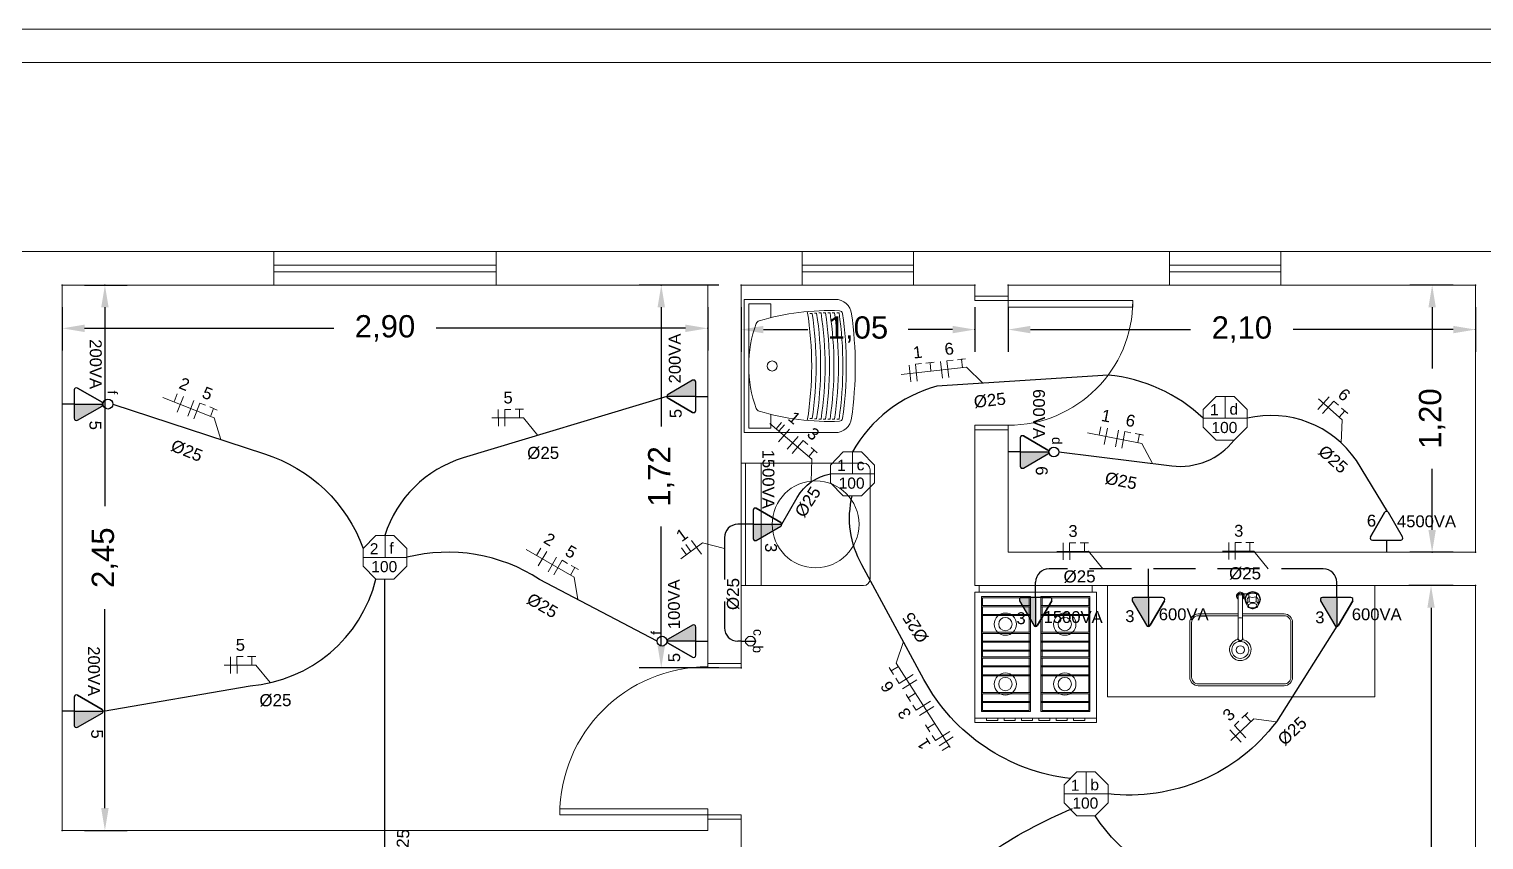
# Model space of a CAD drawing. Header units: millimetres. Extents: x 53 to 176, y -29 to 32.
# Drawn here: x 67.27 to 73.81, y 26.18 to 29.82 of the extents above; entities that cross this region are included whole.
import ezdxf

# ---------------------------------------------------------------- set-up
doc = ezdxf.new("R2010")
doc.units = ezdxf.units.MM
doc.linetypes.add('HIDDEN', pattern=[0.375, 0.25, -0.125])
doc.layers.get('0').update_dxf_attribs({"lineweight": 30})
for name, color, linetype in [('1 - Circuitos', 7, 'Continuous'), ('12 - Divisão dos circuitos', 7, 'Continuous'), ('5 - Identificadores', 7, 'Continuous'), ('7 - Eletroduto', 6, 'Continuous'), ('Pontos de iluminação', 5, 'Continuous'), ('Pontos de Tomadas', 240, 'Continuous')]:
    doc.layers.add(name, color=color, linetype=linetype)
for name, color, linetype, lineweight in [('19 - Diametros', 10, 'Continuous', 18), ('2 - Cotas', 242, 'Continuous', 9), ('3 - Cozinha', 160, 'Continuous', 20), ('4 - Edificação', 8, 'Continuous', 20), ('Portas', 251, 'Continuous', 9)]:
    doc.layers.add(name, color=color, linetype=linetype, lineweight=lineweight)
doc.styles.add('Arial0', font='arial.ttf', dxfattribs={"height": 3.14658})
doc.styles.add('SEACAD_Arial', font='arial.ttf')
doc.styles.get("Standard").update_dxf_attribs({"font": 'arial.ttf'})
doc.dimstyles.new('ISO-25', dxfattribs={"dimtxt": 0.1, "dimasz": 0.1, "dimexe": 0.1, "dimexo": 0.1, "dimgap": 0.1, "dimtad": 0, "dimzin": 1, "dimtxsty": 'Standard', "dimcen": 0.1, "dimadec": 0, "dimazin": 0, "dimtfac": 1, "dimtmove": 0, "dimatfit": 3, "dimfxl": 1, "dimarcsym": 0})
pattern_1 = [(0, (0, 0), (0, 6.985), [5.08, -1.905]), (90, (0, 0), (-6.985, 4e-16), [5.08, -1.905])]

# ---------------------------------------------------------------- blocks, each defined once
blk = doc.blocks.new('*D22')
at = {"layer": '12 - Divisão dos circuitos', "color": 0, "transparency": 16777216}
for p in [(67.4208, 28.6744), (70.3208, 28.6744), (70.3208, 28.48)]:
    blk.add_point(p, dxfattribs=at)
at = {"layer": '2 - Cotas', "color": 0, "lineweight": -2, "transparency": 16777216}
for p, q in [((67.4208, 28.5744), (67.4208, 28.38)), ((70.3208, 28.5744), (70.3208, 28.38)), ((67.5208, 28.48), (68.6403, 28.48)), ((70.2208, 28.48), (69.1014, 28.48))]:
    blk.add_line(p, q, dxfattribs=at)
at = {"layer": '2 - Cotas', "color": 0, "transparency": 16777216}
for points in [[(67.5208, 28.4966), (67.5208, 28.4633), (67.4208, 28.48)], [(70.2208, 28.4966), (70.2208, 28.4633), (70.3208, 28.48)]]:
    blk.add_solid(points, dxfattribs=at)
at = {"layer": '2 - Cotas', "color": 0, "transparency": 16777216, "insert": (68.8708, 28.48), "char_height": 0.1, "attachment_point": 5}
blk.add_mtext('2,90', dxfattribs=at)
blk = doc.blocks.new('*D6')
at = {"layer": '12 - Divisão dos circuitos', "color": 0, "transparency": 16777216}
for p in [(67.4208, 28.6744), (67.6123, 28.6744), (67.4208, 26.2244)]:
    blk.add_point(p, dxfattribs=at)
at = {"layer": '2 - Cotas', "color": 0, "lineweight": -2, "transparency": 16777216}
for p, q in [((67.5208, 28.6744), (67.7123, 28.6744)), ((67.6123, 28.5744), (67.6123, 27.6805)), ((67.6123, 26.3244), (67.6123, 27.2183)), ((67.5208, 26.2244), (67.7123, 26.2244))]:
    blk.add_line(p, q, dxfattribs=at)
at = {"layer": '2 - Cotas', "color": 0, "transparency": 16777216}
for points in [[(67.5956, 28.5744), (67.629, 28.5744), (67.6123, 28.6744)], [(67.5956, 26.3244), (67.629, 26.3244), (67.6123, 26.2244)]]:
    blk.add_solid(points, dxfattribs=at)
at = {"layer": '2 - Cotas', "color": 0, "transparency": 16777216, "insert": (67.6123, 27.4494), "char_height": 0.1, "attachment_point": 5, "rotation": 90}
blk.add_mtext('2,45', dxfattribs=at)
blk = doc.blocks.new('*D8')
at = {"layer": '12 - Divisão dos circuitos', "color": 0, "transparency": 16777216}
for p in [(73.7708, 28.6744), (73.5758, 27.4744), (73.7708, 27.4744)]:
    blk.add_point(p, dxfattribs=at)
at = {"layer": '2 - Cotas', "color": 0, "lineweight": -2, "transparency": 16777216}
for p, q in [((73.6708, 28.6744), (73.4758, 28.6744)), ((73.5758, 28.5744), (73.5758, 28.2994)), ((73.5758, 27.5744), (73.5758, 27.8494)), ((73.6708, 27.4744), (73.4758, 27.4744))]:
    blk.add_line(p, q, dxfattribs=at)
at = {"layer": '2 - Cotas', "color": 0, "transparency": 16777216}
for points in [[(73.5591, 28.5744), (73.5924, 28.5744), (73.5758, 28.6744)], [(73.5591, 27.5744), (73.5924, 27.5744), (73.5758, 27.4744)]]:
    blk.add_solid(points, dxfattribs=at)
at = {"layer": '2 - Cotas', "color": 0, "transparency": 16777216, "insert": (73.5758, 28.0744), "char_height": 0.1, "attachment_point": 5, "rotation": 90}
blk.add_mtext('1,20', dxfattribs=at)
blk = doc.blocks.new('*D9')
at = {"layer": '12 - Divisão dos circuitos', "color": 0, "transparency": 16777216}
for p in [(71.6708, 28.6744), (73.7708, 28.6744), (73.7708, 28.4744)]:
    blk.add_point(p, dxfattribs=at)
at = {"layer": '2 - Cotas', "color": 0, "lineweight": -2, "transparency": 16777216}
for p, q in [((71.6708, 28.5744), (71.6708, 28.3744)), ((73.7708, 28.5744), (73.7708, 28.3744)), ((71.7708, 28.4744), (72.4903, 28.4744)), ((73.6708, 28.4744), (72.9514, 28.4744))]:
    blk.add_line(p, q, dxfattribs=at)
at = {"layer": '2 - Cotas', "color": 0, "transparency": 16777216}
for points in [[(71.7708, 28.491), (71.7708, 28.4577), (71.6708, 28.4744)], [(73.6708, 28.491), (73.6708, 28.4577), (73.7708, 28.4744)]]:
    blk.add_solid(points, dxfattribs=at)
at = {"layer": '2 - Cotas', "color": 0, "transparency": 16777216, "insert": (72.7208, 28.4744), "char_height": 0.1, "attachment_point": 5}
blk.add_mtext('2,10', dxfattribs=at)
blk = doc.blocks.new('*D12')
at = {"layer": '12 - Divisão dos circuitos', "color": 0, "transparency": 16777216}
for p in [(73.7708, 27.3244), (73.5708, 23.5744), (73.7708, 23.5744)]:
    blk.add_point(p, dxfattribs=at)
at = {"layer": '2 - Cotas', "color": 0, "lineweight": -2, "transparency": 16777216}
for p, q in [((73.6708, 27.3244), (73.4708, 27.3244)), ((73.5708, 27.2244), (73.5708, 25.6796)), ((73.5708, 23.6744), (73.5708, 25.2192)), ((73.6708, 23.5744), (73.4708, 23.5744))]:
    blk.add_line(p, q, dxfattribs=at)
at = {"layer": '2 - Cotas', "color": 0, "transparency": 16777216}
for points in [[(73.5542, 27.2244), (73.5875, 27.2244), (73.5708, 27.3244)], [(73.5542, 23.6744), (73.5875, 23.6744), (73.5708, 23.5744)]]:
    blk.add_solid(points, dxfattribs=at)
at = {"layer": '2 - Cotas', "color": 0, "transparency": 16777216, "insert": (73.5708, 25.4494), "char_height": 0.1, "attachment_point": 5, "rotation": 90}
blk.add_mtext('3,75', dxfattribs=at)
blk = doc.blocks.new('*D14')
at = {"layer": '12 - Divisão dos circuitos', "color": 0, "transparency": 16777216}
for p in [(70.4708, 28.6744), (71.5208, 28.6744), (71.5208, 28.4744)]:
    blk.add_point(p, dxfattribs=at)
at = {"layer": '2 - Cotas', "color": 0, "lineweight": -2, "transparency": 16777216}
for p, q in [((70.4708, 28.5744), (70.4708, 28.3744)), ((71.5208, 28.5744), (71.5208, 28.3744)), ((70.5708, 28.4744), (70.7703, 28.4744)), ((71.4208, 28.4744), (71.2214, 28.4744))]:
    blk.add_line(p, q, dxfattribs=at)
at = {"layer": '2 - Cotas', "color": 0, "transparency": 16777216}
for points in [[(70.5708, 28.491), (70.5708, 28.4577), (70.4708, 28.4744)], [(71.4208, 28.491), (71.4208, 28.4577), (71.5208, 28.4744)]]:
    blk.add_solid(points, dxfattribs=at)
at = {"layer": '2 - Cotas', "color": 0, "transparency": 16777216, "insert": (70.9958, 28.4744), "char_height": 0.1, "attachment_point": 5}
blk.add_mtext('1,05', dxfattribs=at)
blk = doc.blocks.new('CO-F4PB')
for p, q in [((0.2535, 0), (-0.2535, 0)), ((0.2535, 0), (-0.2535, 0)), ((-0.2535, 0), (-0.2535, -0.03)), ((0.2535, -0.03), (0.2535, 0)), ((-0.2735, -0.03), (-0.2735, -0.596)), ((0.2735, -0.03), (-0.2735, -0.03)), ((-0.2435, -0.05), (-0.2435, -0.566)), ((-0.0235, -0.05), (-0.2435, -0.05)), ((-0.0285, -0.055), (-0.2385, -0.055)), ((-0.2385, -0.055), (-0.2385, -0.09)), ((-0.0285, -0.055), (-0.0285, -0.09)), ((-0.0235, -0.05), (-0.0235, -0.566)), ((0.0235, -0.05), (0.0235, -0.566)), ((0.2435, -0.05), (0.0235, -0.05)), ((0.2385, -0.055), (0.0285, -0.055)), ((0.0285, -0.055), (0.0285, -0.09)), ((0.2385, -0.055), (0.2385, -0.09)), ((0.2435, -0.05), (0.2435, -0.566)), ((0.2735, -0.596), (0.2735, -0.03)), ((-0.0235, -0.09), (-0.2435, -0.09)), ((-0.0235, -0.095), (-0.2435, -0.095)), ((-0.0235, -0.13), (-0.2435, -0.13)), ((-0.2385, -0.095), (-0.2385, -0.13)), ((-0.0285, -0.095), (-0.0285, -0.13)), ((0.2435, -0.09), (0.0235, -0.09)), ((0.2435, -0.095), (0.0235, -0.095)), ((0.2435, -0.13), (0.0235, -0.13)), ((0.0285, -0.095), (0.0285, -0.13)), ((0.2385, -0.095), (0.2385, -0.13)), ((-0.0235, -0.135), (-0.2435, -0.135)), ((-0.2385, -0.135), (-0.2385, -0.21)), ((-0.0285, -0.135), (-0.0285, -0.21)), ((0.2435, -0.135), (0.0235, -0.135)), ((0.0285, -0.135), (0.0285, -0.21)), ((0.2385, -0.135), (0.2385, -0.21)), ((-0.0235, -0.21), (-0.2435, -0.21)), ((-0.0235, -0.215), (-0.2435, -0.215)), ((-0.0235, -0.25), (-0.2435, -0.25)), ((-0.0235, -0.255), (-0.2435, -0.255)), ((-0.2385, -0.215), (-0.2385, -0.25)), ((-0.2385, -0.255), (-0.2385, -0.29)), ((-0.0285, -0.215), (-0.0285, -0.25)), ((-0.0285, -0.255), (-0.0285, -0.29)), ((0.2435, -0.21), (0.0235, -0.21)), ((0.2435, -0.215), (0.0235, -0.215)), ((0.2435, -0.25), (0.0235, -0.25)), ((0.2435, -0.255), (0.0235, -0.255)), ((0.0285, -0.215), (0.0285, -0.25)), ((0.0285, -0.255), (0.0285, -0.29)), ((0.2385, -0.215), (0.2385, -0.25)), ((0.2385, -0.255), (0.2385, -0.29)), ((-0.0235, -0.29), (-0.2435, -0.29)), ((-0.0235, -0.295), (-0.2435, -0.295)), ((-0.2435, -0.321), (-0.0235, -0.321)), ((-0.2435, -0.326), (-0.0235, -0.326)), ((-0.2385, -0.295), (-0.2385, -0.321)), ((-0.2385, -0.326), (-0.2385, -0.361)), ((-0.0285, -0.295), (-0.0285, -0.321)), ((-0.0285, -0.326), (-0.0285, -0.361)), ((0.2435, -0.29), (0.0235, -0.29)), ((0.2435, -0.295), (0.0235, -0.295)), ((0.0235, -0.321), (0.2435, -0.321)), ((0.0235, -0.326), (0.2435, -0.326)), ((0.0285, -0.295), (0.0285, -0.321)), ((0.0285, -0.326), (0.0285, -0.361)), ((0.2385, -0.295), (0.2385, -0.321)), ((0.2385, -0.326), (0.2385, -0.361)), ((-0.2435, -0.361), (-0.0235, -0.361)), ((-0.2435, -0.366), (-0.0235, -0.366)), ((-0.2385, -0.366), (-0.2385, -0.401)), ((-0.0285, -0.366), (-0.0285, -0.401)), ((0.0235, -0.361), (0.2435, -0.361)), ((0.0235, -0.366), (0.2435, -0.366)), ((0.0285, -0.366), (0.0285, -0.401)), ((0.2385, -0.366), (0.2385, -0.401)), ((-0.2435, -0.401), (-0.0235, -0.401)), ((-0.2435, -0.406), (-0.0235, -0.406)), ((-0.2385, -0.406), (-0.2385, -0.481)), ((-0.0285, -0.406), (-0.0285, -0.481)), ((0.0235, -0.401), (0.2435, -0.401)), ((0.0235, -0.406), (0.2435, -0.406)), ((0.0285, -0.406), (0.0285, -0.481)), ((0.2385, -0.406), (0.2385, -0.481)), ((-0.2435, -0.481), (-0.0235, -0.481)), ((-0.2435, -0.486), (-0.0235, -0.486)), ((-0.2435, -0.521), (-0.0235, -0.521)), ((-0.2385, -0.486), (-0.2385, -0.521)), ((-0.0285, -0.486), (-0.0285, -0.521)), ((0.0235, -0.481), (0.2435, -0.481)), ((0.0235, -0.486), (0.2435, -0.486)), ((0.0235, -0.521), (0.2435, -0.521)), ((0.0285, -0.486), (0.0285, -0.521)), ((0.2385, -0.486), (0.2385, -0.521)), ((-0.2435, -0.526), (-0.0235, -0.526)), ((-0.2435, -0.566), (-0.0235, -0.566)), ((-0.2385, -0.526), (-0.2385, -0.561)), ((-0.2385, -0.561), (-0.0285, -0.561)), ((-0.0285, -0.526), (-0.0285, -0.561)), ((0.0235, -0.526), (0.2435, -0.526)), ((0.0235, -0.566), (0.2435, -0.566)), ((0.0285, -0.526), (0.0285, -0.561)), ((0.0285, -0.561), (0.2385, -0.561)), ((0.2385, -0.526), (0.2385, -0.561)), ((-0.2735, -0.596), (0.2735, -0.596)), ((-0.2735, -0.596), (-0.2735, -0.616)), ((-0.2735, -0.616), (0.2735, -0.616)), ((0.2735, -0.616), (0.2735, -0.596))]:
    blk.add_line(p, q)
for points in [[(-0.2204, -0.606), (-0.1704, -0.606), (-0.1704, -0.596), (-0.2204, -0.596)], [(-0.1422, -0.606), (-0.0922, -0.606), (-0.0922, -0.596), (-0.1422, -0.596)], [(-0.0641, -0.606), (-0.0141, -0.606), (-0.0141, -0.596), (-0.0641, -0.596)], [(0.0141, -0.606), (0.0641, -0.606), (0.0641, -0.596), (0.0141, -0.596)], [(0.0922, -0.606), (0.1422, -0.606), (0.1422, -0.596), (0.0922, -0.596)], [(0.1704, -0.606), (0.2204, -0.606), (0.2204, -0.596), (0.1704, -0.596)]]:
    blk.add_lwpolyline(points, close=True)
for centre, radius in [((-0.1308, -0.1735), 0.05), ((0.1362, -0.1735), 0.05), ((-0.1308, -0.1735), 0.03), ((0.1362, -0.1735), 0.03), ((-0.1308, -0.4425), 0.05), ((-0.1308, -0.4425), 0.03), ((0.1362, -0.4425), 0.05), ((0.1362, -0.4425), 0.03)]:
    blk.add_circle(centre, radius)
blk = doc.blocks.new('A$C1AD15EB6')
for p, q in [((0.55, 0.58), (0, 0.58)), ((0, 0.03), (0, 0.58)), ((0.55, 0.5606), (0, 0.5606)), ((0.55, 0.03), (0.55, 0.58)), ((0.55, 0.4906), (0, 0.4906)), ((0.03, 0), (0.52, 0))]:
    blk.add_line(p, q)
for centre, start, end in [((0.03, 0.03), 180, 270), ((0.52, 0.03), 270, 0)]:
    blk.add_arc(centre, 0.03, start, end)
blk = doc.blocks.new('TANQUE-02')
for p, q in [((-0.2995, 0), (0.2995, 0)), ((-0.2995, -0.4081), (-0.2995, 0)), ((0.2995, -0.4081), (0.2995, 0)), ((-0.2795, -0.02), (0.2795, -0.02)), ((-0.2795, -0.12), (-0.2795, -0.02)), ((0.2795, -0.12), (0.2795, -0.02)), ((-0.2795, -0.12), (-0.2174, -0.12)), ((0.2174, -0.12), (0.2795, -0.12))]:
    blk.add_line(p, q)
blk.add_circle((0, -0.1252), 0.0225)
for centre, radius, start, end in [((-0.1837, -0.0726), 0.02, 110.23844, 163.27799), ((0, -0.5709), 0.5511, 90, 110.23844), ((0, -0.5709), 0.5511, 69.76156, 90), ((0.1837, -0.0726), 0.02, 16.72201, 69.76156), ((0.8453, -0.3818), 1.0945, 163.27799, 182.40527), ((-0.8453, -0.3818), 1.0945, 357.59473, 16.72201), ((0, 1.2149), 1.518, 260.72256, 279.27744), ((0.8453, -0.3818), 1.0845, 176.46036, 176.99114), ((0, 1.2149), 1.558, 261.22518, 270), ((0.8453, -0.3818), 1.0845, 175.40003, 175.93), ((0, 1.2149), 1.538, 261.15691, 270), ((0, 1.2149), 1.518, 270, 279.27744), ((0, 1.2149), 1.538, 270, 278.84309), ((0, 1.2149), 1.558, 270, 278.77482), ((-0.8453, -0.3818), 1.0845, 4.07, 4.59997), ((-0.8453, -0.3818), 1.0845, 3.00886, 3.53964), ((0.8453, -0.3818), 1.0845, 179.65272, 180.18684), ((0, 1.2149), 1.618, 261.49969, 270), ((0.8453, -0.3818), 1.0845, 178.5864, 179.11926), ((0, 1.2149), 1.598, 261.39693, 270), ((0.8453, -0.3818), 1.0845, 177.52238, 178.05412), ((0, 1.2149), 1.578, 261.30532, 270), ((0, 1.2149), 1.578, 270, 278.69468), ((0, 1.2149), 1.598, 270, 278.60307), ((0, 1.2149), 1.618, 270, 278.50031), ((-0.8453, -0.3818), 1.0845, 1.94588, 2.47762), ((-0.8453, -0.3818), 1.0845, 0.88074, 1.4136), ((-0.8453, -0.3818), 1.0845, 359.81316, 0.34728), ((-0.2245, -0.4081), 0.075, 180, 262.08052), ((-0.2332, -0.4271), 0.015, 182.40527, 261.87169), ((0.8453, -0.3818), 1.0845, 180.72164, 181.25716), ((0, 1.2149), 1.638, 261.61326, 270), ((0.8453, -0.3818), 1.0845, 181.79343, 182.3305), ((0, 1.2149), 1.658, 261.73735, 270), ((0, 1.2058), 1.6644, 261.87169, 270), ((0, 1.2149), 1.638, 270, 278.38674), ((0, 1.2149), 1.658, 270, 278.26265), ((0, 1.2058), 1.6644, 270, 278.12831), ((0.2245, -0.4081), 0.075, 277.91948, 0), ((0.2332, -0.4271), 0.015, 278.12831, 357.59473), ((-0.8453, -0.3818), 1.0845, 357.6695, 358.20657), ((-0.8453, -0.3818), 1.0845, 358.74284, 359.27836), ((0, 1.2058), 1.7044, 262.08052, 270), ((0, 1.2058), 1.7044, 270, 277.91948)]:
    blk.add_arc(centre, radius, start, end)
blk = doc.blocks.new('CUBA-COZ-02')
for p, q in [((-0.0095, 0.2452), (-0.0095, 0.2275)), ((-0.0095, 0.2275), (-0.0095, 0.0565)), ((0.0105, 0.2452), (0.0105, 0.2275)), ((0.0105, 0.2275), (0.0105, 0.0565)), ((0.0146, 0.2516), (0.031, 0.2516)), ((0.0146, 0.2316), (0.0209, 0.2316)), ((0.0305, 0.2026), (0.0305, 0.2242)), ((0.0379, 0.2522), (0.0379, 0.2367)), ((0.0399, 0.2163), (0.0399, 0.2377)), ((0.0712, 0.2163), (0.0712, 0.2377)), ((0.0731, 0.2522), (0.0731, 0.2367)), ((0.0805, 0.2026), (0.0805, 0.2242)), ((-0.0095, 0.0565), (-0.0095, 0.0516)), ((0.0105, 0.0565), (0.0105, 0.0516))]:
    blk.add_line(p, q)
for points in [[(-0.0095, 0.1611), (-0.1889, 0.1611, 0.414214), (-0.2269, 0.1231), (-0.2269, -0.1231, 0.414214), (-0.1889, -0.1611), (0.1969, -0.1611, 0.414214), (0.2349, -0.1231), (0.2349, 0.1231, 0.414214), (0.1969, 0.1611), (0.0105, 0.1611)], [(-0.0095, 0.1531), (-0.1889, 0.1531, 0.414214), (-0.2189, 0.1231), (-0.2189, -0.1231, 0.414214), (-0.1889, -0.1531), (0.1969, -0.1531, 0.414214), (0.2269, -0.1231), (0.2269, 0.1231, 0.414214), (0.1969, 0.1531), (0.0105, 0.1531)]]:
    blk.add_lwpolyline(points, format="xyb")
blk.add_lwpolyline([(0.0105, 0.0367, -7.502529), (-0.0095, 0.037, -0.133288)], format="xyb", close=True)
at = {"linetype": 'Continuous'}
for points in [[(0.0391, 0.2375, 0), (0.0361, 0.2353, 0), (0.0337, 0.2328, 0), (0.032, 0.2301, 0), (0.0309, 0.2272, 0), (0.0305, 0.2242, 0)], [(0.0389, 0.2157, 0), (0.0359, 0.2135, 0), (0.0335, 0.2109, 0), (0.0318, 0.2081, 0), (0.0308, 0.2052, 0), (0.0305, 0.2021, 0)], [(0.0305, 0.2021, 0), (0.0311, 0.1989, 0), (0.0324, 0.1959, 0), (0.0345, 0.193, 0), (0.0373, 0.1905, 0), (0.0407, 0.1884, 0), (0.0446, 0.1867, 0), (0.0488, 0.1856, 0), (0.0533, 0.185, 0), (0.0578, 0.185, 0), (0.0623, 0.1856, 0), (0.0665, 0.1867, 0), (0.0704, 0.1884, 0), (0.0738, 0.1905, 0), (0.0766, 0.193, 0), (0.0786, 0.1959, 0), (0.08, 0.1989, 0), (0.0805, 0.2021, 0)], [(0.075, 0.199, 0), (0.0746, 0.2011, 0), (0.0734, 0.2032, 0), (0.0715, 0.2051, 0), (0.0689, 0.2067, 0), (0.0658, 0.208, 0), (0.0623, 0.209, 0), (0.0585, 0.2095, 0), (0.0545, 0.2096, 0), (0.0506, 0.2093, 0), (0.0469, 0.2085, 0), (0.0436, 0.2074, 0), (0.0407, 0.2059, 0), (0.0385, 0.2041, 0), (0.0369, 0.2022, 0), (0.0362, 0.2, 0), (0.0362, 0.1979, 0), (0.0369, 0.1958, 0), (0.0385, 0.1938, 0), (0.0407, 0.192, 0), (0.0436, 0.1905, 0), (0.0469, 0.1894, 0), (0.0506, 0.1886, 0), (0.0545, 0.1883, 0), (0.0585, 0.1884, 0), (0.0623, 0.1889, 0), (0.0658, 0.1899, 0), (0.0689, 0.1912, 0), (0.0715, 0.1928, 0), (0.0734, 0.1947, 0), (0.0746, 0.1968, 0), (0.075, 0.199, 0)], [(0.0805, 0.2242, 0), (0.0802, 0.2272, 0), (0.0791, 0.2301, 0), (0.0773, 0.2328, 0), (0.0749, 0.2353, 0), (0.0719, 0.2375, 0)], [(0.0805, 0.2026, 0), (0.0802, 0.2055, 0), (0.0791, 0.2084, 0), (0.0774, 0.2111, 0), (0.0751, 0.2136, 0), (0.0722, 0.2157, 0)]]:
    blk.add_polyline3d(points, dxfattribs=at)
blk.add_circle((0, 0), 0.0182)
for centre, radius, start, end in [((0.0555, 0.2266), 0.035, 315.56467, 224.43533), ((0.0005, 0.2416), 0.0173, 35.41872, 234.58128), ((0.0005, 0.2416), 0.0126, 322.25181, 217.74819), ((0.0005, 0.2242), 0.0233, 64.55551, 115.44449), ((0.0005, 0.2416), 0.0173, 305.41872, 324.58128), ((0.0005, 0.2416), 0.0173, 324.58128, 35.41872), ((0.0555, 0.2266), 0.032, 321.37517, 218.62483), ((0.0555, 0.1725), 0.0816, 77.53823, 102.46177), ((0.04, 0.214), 0.002, 63.97489, 122.15591), ((0.0401, 0.2358), 0.002, 74.31395, 121.56748), ((0.0555, 0.2905), 0.0549, 254.31395, 285.68605), ((0.0555, 0.2459), 0.0335, 243.97489, 296.02511), ((0.0711, 0.214), 0.002, 57.84409, 116.02511), ((0.0709, 0.2358), 0.002, 58.43251, 105.68606), ((0.0005, 0.1207), 0.0233, 64.55551, 115.44449), ((0, 0), 0.0482, 101.34386, 77.38563), ((0.0005, 0.0516), 0.0112, 153.72082, 26.27918), ((0.0005, 0.0516), 0.01, 180, 0)]:
    blk.add_arc(centre, radius, start, end)
blk = doc.blocks.new('*D69')
at = {"layer": '12 - Divisão dos circuitos', "color": 0, "transparency": 16777216}
for p in [(70.1121, 28.6744), (70.4708, 28.6744), (70.4708, 26.9544)]:
    blk.add_point(p, dxfattribs=at)
at = {"layer": '2 - Cotas', "color": 0, "lineweight": -2, "transparency": 16777216}
for p, q in [((70.3708, 28.6744), (70.0121, 28.6744)), ((70.1121, 28.5744), (70.1121, 28.039)), ((70.1121, 27.0544), (70.1121, 27.5897)), ((70.3708, 26.9544), (70.0121, 26.9544))]:
    blk.add_line(p, q, dxfattribs=at)
at = {"layer": '2 - Cotas', "color": 0, "transparency": 16777216}
for points in [[(70.0954, 28.5744), (70.1287, 28.5744), (70.1121, 28.6744)], [(70.0954, 27.0544), (70.1287, 27.0544), (70.1121, 26.9544)]]:
    blk.add_solid(points, dxfattribs=at)
at = {"layer": '2 - Cotas', "color": 0, "transparency": 16777216, "insert": (70.1121, 27.8144), "char_height": 0.1, "attachment_point": 5, "rotation": 90}
blk.add_mtext('1,72', dxfattribs=at)
blk = doc.blocks.new('ponto de luz')
at = {"color": 5, "linetype": 'Continuous', "lineweight": 15, "true_color": 0x000005}
blk.add_lwpolyline([(63.6396, -13.7603), (63.5583, -13.7603), (63.5009, -13.8188), (63.5009, -13.8984), (63.5583, -13.9569), (63.6396, -13.9569), (63.698, -13.8984), (63.698, -13.8188)], close=True, dxfattribs=at)
for points in [[(63.5995, -13.8589), (63.5995, -13.7603), (63.5995, -13.7603)], [(63.698, -13.8589), (63.5009, -13.8589), (63.5009, -13.8589)]]:
    blk.add_lwpolyline(points, dxfattribs=at)
at = {"layer": '1 - Circuitos'}
blk.add_attdef('N', (63.5309, -13.8452), '', height=0.05, dxfattribs=at)
at = {"layer": '5 - Identificadores', "flags": 4}
for tag, p in [('R', (63.6187, -13.8426)), ('S', (63.5376, -13.9254))]:
    blk.add_attdef(tag, p, '', height=0.05, dxfattribs=at)

msp = doc.modelspace()

# ---------------------------------------------------------------- hatches: boundary and pattern name
at = {"layer": 'Pontos de Tomadas'}
h = msp.add_hatch(color=256, dxfattribs=at)
h.dxf.hatch_style = 1
h.paths.add_polyline_path([(70.1424, 28.1828, 0.268035), (70.1375, 28.1744), (70.2672, 28.1744), (70.2672, 28.2379, 0.577243), (70.2526, 28.2464)])
h = msp.add_hatch(color=256, dxfattribs=at)
h.dxf.hatch_style = 1
h.paths.add_polyline_path([(67.5992, 28.1309, 0.268035), (67.6041, 28.1394), (67.4745, 28.1394), (67.4745, 28.0758, 0.577243), (67.4891, 28.0674)])
h = msp.add_hatch(dxfattribs=at)
h.set_pattern_fill('ANGLE', color=256)
h.set_pattern_definition(pattern_1)
h.paths.add_polyline_path([(70.0935, 27.0744, 1), (70.1375, 27.0744, 1)])
h.paths.add_polyline_path([(67.6481, 28.1394, 1), (67.6041, 28.1394, 1)])
h = msp.add_hatch(dxfattribs=at)
h.set_pattern_fill('ANGLE', color=256)
h.set_pattern_definition(pattern_1)
h.paths.add_polyline_path([(67.6481, 28.1394, 1), (67.6041, 28.1394, 1)])
h = msp.add_hatch(color=256, dxfattribs=at)
h.dxf.hatch_style = 1
h.paths.add_polyline_path([(71.8492, 27.9159, 0.268035), (71.8541, 27.9244), (71.7245, 27.9244), (71.7245, 27.8608, 0.577243), (71.7391, 27.8524)])
h = msp.add_hatch(dxfattribs=at)
h.set_pattern_fill('ANGLE', color=256)
h.set_pattern_definition(pattern_1)
h.paths.add_polyline_path([(73.3793, 27.6528, 0.577564), (73.3624, 27.6528), (73.2988, 27.5426, 0.577243), (73.3073, 27.528), (73.4344, 27.528, 0.577243), (73.4428, 27.5426)])
h = msp.add_hatch(dxfattribs=at)
h.set_pattern_fill('ANGLE', color=256)
h.set_pattern_definition(pattern_1)
h.paths.add_polyline_path([(73.3793, 27.6528, 0.577564), (73.3624, 27.6528), (73.2988, 27.5426, 0.577243), (73.3073, 27.528), (73.4344, 27.528, 0.577243), (73.4428, 27.5426)])
h = msp.add_hatch(dxfattribs=at)
h.set_pattern_fill('ANGLE', color=256)
h.set_pattern_definition(pattern_1)
h.paths.add_polyline_path([(73.3793, 27.6528, 0.577564), (73.3624, 27.6528), (73.2988, 27.5426, 0.577243), (73.3073, 27.528), (73.4344, 27.528, 0.577243), (73.4428, 27.5426)])
h = msp.add_hatch(color=256, dxfattribs=at)
h.dxf.hatch_style = 1
h.paths.add_polyline_path([(70.6492, 27.5909, 0.268035), (70.6541, 27.5994), (70.5245, 27.5994), (70.5245, 27.5358, 0.577243), (70.5391, 27.5274)])
h = msp.add_hatch(color=256, dxfattribs=at)
h.dxf.hatch_style = 1
h.paths.add_polyline_path([(71.7859, 27.146, 0.268035), (71.7943, 27.1411), (71.7943, 27.2708), (71.7308, 27.2708, 0.577243), (71.7223, 27.2561)])
h = msp.add_hatch(color=256, dxfattribs=at)
h.dxf.hatch_style = 1
h.paths.add_polyline_path([(72.2922, 27.146, 0.268035), (72.3006, 27.1411), (72.3006, 27.2708), (72.2371, 27.2708, 0.577243), (72.2286, 27.2561)])
h = msp.add_hatch(color=256, dxfattribs=at)
h.dxf.hatch_style = 1
h.paths.add_polyline_path([(73.1384, 27.146, 0.268035), (73.1468, 27.1411), (73.1468, 27.2708), (73.0833, 27.2708, 0.577243), (73.0748, 27.2561)])
h = msp.add_hatch(color=256, dxfattribs=at)
h.dxf.hatch_style = 1
h.paths.add_polyline_path([(70.1424, 27.0828, 0.268035), (70.1375, 27.0744), (70.2672, 27.0744), (70.2672, 27.1379, 0.577243), (70.2526, 27.1464)])
h = msp.add_hatch(dxfattribs=at)
h.set_pattern_fill('ANGLE', color=256)
h.set_pattern_definition(pattern_1)
h.paths.add_polyline_path([(70.1375, 27.0744, 1), (70.0935, 27.0744, 1)])
h = msp.add_hatch(color=256, dxfattribs=at)
h.dxf.hatch_style = 1
h.paths.add_polyline_path([(67.5992, 26.7509, 0.268035), (67.6041, 26.7594), (67.4745, 26.7594), (67.4745, 26.6958, 0.577243), (67.4891, 26.6874)])

# ---------------------------------------------------------------- linework, layer by layer
at = {"layer": '1 - Circuitos', "color": 5, "linetype": 'Continuous', "lineweight": 15, "true_color": 0x000005}
for points in [[(71.5564, 28.233), (71.4838, 28.3049), (71.1898, 28.2728)], [(68.1335, 27.9799), (68.1032, 28.0775), (67.8728, 28.1697)], [(73.1663, 27.9662), (73.1712, 28.0683), (73.0658, 28.1627)], [(69.5578, 27.9991), (69.493, 28.0781), (69.3515, 28.0774)], [(70.7861, 27.7896), (70.7885, 27.8918), (70.5995, 28.0526)], [(72.319, 27.8727), (72.2709, 27.9629), (72.0272, 28.01)], [(69.7366, 27.2617), (69.7205, 27.3626), (69.5054, 27.4865)], [(70.3958, 27.4901), (70.2969, 27.5158), (70.2002, 27.4444)], [(72.096, 27.3994), (72.0312, 27.4784), (71.8898, 27.4776)], [(72.8394, 27.3994), (72.7752, 27.4789), (72.6337, 27.4793)], [(71.1999, 27.0731), (71.1676, 26.9762), (71.4097, 26.5966)], [(68.3548, 26.888), (68.29, 26.967), (68.1486, 26.9663)], [(72.8757, 26.7122), (72.7744, 26.7255), (72.6716, 26.6282)]]:
    msp.add_lwpolyline(points, dxfattribs=at)
at = {"layer": '1 - Circuitos', "color": 7, "linetype": 'Continuous', "lineweight": 15, "true_color": 0x000007}
for points in [[(71.2335, 28.2399), (71.2253, 28.3151), (71.2253, 28.3151)], [(71.2815, 28.3212), (71.254, 28.3182), (71.2622, 28.243)], [(71.3008, 28.3233), (71.3377, 28.3273), (71.3198, 28.3254), (71.324, 28.2874)], [(71.3755, 28.2554), (71.3673, 28.3306), (71.3673, 28.3306)], [(71.4235, 28.3367), (71.3959, 28.3337), (71.4041, 28.2585)], [(71.4428, 28.3388), (71.4797, 28.3428), (71.4618, 28.3409), (71.4659, 28.3029)], [(67.9228, 28.1501), (67.9368, 28.1852), (67.9368, 28.1852)], [(67.9368, 28.1038), (67.9649, 28.174), (67.9649, 28.174)], [(67.9844, 28.0848), (68.0125, 28.155), (68.0125, 28.155)], [(68.0649, 28.134), (68.0392, 28.1442), (68.0111, 28.074)], [(68.083, 28.1267), (68.1174, 28.113), (68.1007, 28.1196), (68.0865, 28.0842)], [(69.3801, 28.0401), (69.3798, 28.1157), (69.3798, 28.1157)], [(69.4363, 28.116), (69.4086, 28.1159), (69.409, 28.0403)], [(69.4557, 28.1161), (69.4928, 28.1163), (69.4748, 28.1162), (69.475, 28.078)], [(73.0621, 28.1158), (73.1125, 28.1721), (73.1125, 28.1721)], [(73.1546, 28.1344), (73.134, 28.1529), (73.0835, 28.0966)], [(73.1691, 28.1214), (73.1967, 28.0967), (73.1833, 28.1087), (73.1579, 28.0803)], [(70.6285, 28.028), (70.653, 28.0568), (70.653, 28.0568)], [(70.6406, 28.0181), (70.6651, 28.0469), (70.6651, 28.0469)], [(70.6392, 27.9697), (70.6882, 28.0273), (70.6882, 28.0273)], [(70.6782, 27.9365), (70.7272, 27.9941), (70.7272, 27.9941)], [(72.08, 28.0002), (72.0872, 28.0373), (72.0872, 28.0373)], [(72.1025, 27.9573), (72.1168, 28.0316), (72.1168, 28.0316)], [(72.1528, 27.9476), (72.1672, 28.0218), (72.1672, 28.0218)], [(72.2226, 28.0111), (72.1955, 28.0164), (72.1811, 27.9421)], [(72.2418, 28.0074), (72.2781, 28.0003), (72.2605, 28.0038), (72.2532, 27.9663)], [(70.7702, 27.9575), (70.7491, 27.9754), (70.7001, 27.9179)], [(70.7851, 27.9449), (70.8133, 27.9208), (70.7996, 27.9325), (70.7749, 27.9034)], [(70.2921, 27.4652), (70.2472, 27.526), (70.2472, 27.526)], [(69.5521, 27.46), (69.571, 27.4928), (69.571, 27.4928)], [(69.5594, 27.4122), (69.5972, 27.4777), (69.5972, 27.4777)], [(70.2253, 27.4629), (70.2029, 27.4934), (70.2029, 27.4934)], [(70.2453, 27.4777), (70.2228, 27.5081), (70.2228, 27.5081)], [(71.9184, 27.4404), (71.918, 27.516), (71.918, 27.516)], [(71.9745, 27.5163), (71.9468, 27.5161), (71.9472, 27.4405)], [(71.994, 27.5164), (72.031, 27.5166), (72.0131, 27.5165), (72.0133, 27.4783)], [(72.662, 27.4418), (72.6623, 27.5174), (72.6623, 27.5174)], [(72.7188, 27.5172), (72.6911, 27.5173), (72.6909, 27.4417)], [(72.7382, 27.5172), (72.7753, 27.5171), (72.7573, 27.5171), (72.7572, 27.479)], [(69.6038, 27.3866), (69.6416, 27.4521), (69.6416, 27.4521)], [(69.6905, 27.4239), (69.6665, 27.4377), (69.6288, 27.3722)], [(69.7074, 27.4142), (69.7395, 27.3957), (69.724, 27.4047), (69.7049, 27.3716)], [(68.1772, 26.9291), (68.1768, 27.0047), (68.1768, 27.0047)], [(68.2333, 27.0049), (68.2056, 27.0048), (68.206, 26.9292)], [(68.2528, 27.005), (68.2899, 27.0052), (68.2719, 27.0051), (68.2721, 26.967)], [(71.1554, 26.9244), (71.1354, 26.9556), (71.1451, 26.9405), (71.1773, 26.961)], [(71.1658, 26.908), (71.1807, 26.8846), (71.2445, 26.9253)], [(71.26, 26.901), (71.1962, 26.8603), (71.1962, 26.8603)], [(71.2322, 26.804), (71.2123, 26.8352), (71.2219, 26.8201), (71.2541, 26.8406)], [(71.2427, 26.7876), (71.2576, 26.7642), (71.3213, 26.8049)], [(71.3368, 26.7806), (71.2731, 26.7399), (71.2731, 26.7399)], [(72.7212, 26.7278), (72.7481, 26.7532), (72.7351, 26.7409), (72.7613, 26.7132)], [(71.3192, 26.6675), (71.2993, 26.6988), (71.309, 26.6836), (71.3412, 26.7041)], [(72.718, 26.6206), (72.666, 26.6755), (72.666, 26.6755)], [(72.7071, 26.7144), (72.687, 26.6953), (72.7389, 26.6404)], [(71.3297, 26.6511), (71.3446, 26.6278), (71.4083, 26.6684)], [(71.4238, 26.6441), (71.3601, 26.6035), (71.3601, 26.6035)]]:
    msp.add_lwpolyline(points, dxfattribs=at)
at = {"layer": '1 - Circuitos', "color": 7, "linetype": 'Continuous', "lineweight": 15}
msp.add_lwpolyline([(71.4057, 26.603), (71.3735, 26.5825), (71.3735, 26.5825)], dxfattribs=at)
at = {"layer": '3 - Cozinha'}
msp.add_lwpolyline([(72.1178, 26.8244), (73.3178, 26.8244), (73.3178, 27.3244), (72.1178, 27.3244)], close=True, dxfattribs=at)
msp.add_circle((70.8055, 27.5994), 0.1953, dxfattribs=at)
at = {"layer": '4 - Edificação', "color": 252}
msp.add_line((80.4208, 29.6744), (60.4708, 29.6744), dxfattribs=at)
at = {"layer": '4 - Edificação'}
for p, q in [((60.4708, 28.8244), (80.4208, 28.8244)), ((67.4208, 26.2244), (67.4208, 28.6744)), ((67.4208, 28.6744), (70.3208, 28.6744)), ((70.3208, 28.6744), (70.3208, 26.9744)), ((70.4708, 26.9744), (70.4708, 28.6744)), ((70.4708, 28.6744), (71.5208, 28.6744)), ((71.5208, 28.6744), (71.5208, 28.6244)), ((71.6708, 28.6744), (73.7708, 28.6744)), ((71.6708, 28.6744), (71.6708, 28.6244)), ((73.7708, 28.6744), (73.7708, 27.4744)), ((71.6708, 28.6244), (71.5208, 28.6244)), ((71.5208, 28.0244), (71.5208, 27.4744)), ((71.6708, 28.0244), (71.5208, 28.0244)), ((71.6708, 28.0244), (71.6708, 27.4744)), ((71.5208, 27.5244), (71.5208, 27.3244)), ((73.7708, 27.4744), (71.6708, 27.4744)), ((71.5208, 27.3244), (73.7708, 27.3244)), ((73.7708, 27.3244), (73.7708, 23.5744)), ((70.3208, 26.9744), (70.4708, 26.9744)), ((67.4208, 26.2244), (70.3208, 26.2244)), ((70.3208, 26.2244), (70.3208, 26.2744)), ((70.3208, 26.2744), (70.4708, 26.2744)), ((70.4708, 26.2744), (70.4708, 26.0244))]:
    msp.add_line(p, q, dxfattribs=at)
at = {"layer": '4 - Edificação', "color": 252}
msp.add_lwpolyline([(53.5708, 21.8244), (80.5708, 21.8244), (80.5708, 29.8244), (53.5708, 29.8244)], close=True, dxfattribs=at)
at = {"layer": '7 - Eletroduto'}
for p, q in [((70.4708, 27.5994), (70.4558, 27.5994)), ((72.3006, 27.3244), (72.3006, 27.3994)), ((71.7943, 27.3244), (71.7943, 27.3394)), ((73.1468, 27.3244), (73.1468, 27.3394)), ((70.4709, 27.0744), (70.4558, 27.0744))]:
    msp.add_line(p, q, dxfattribs=at)
at = {"layer": '7 - Eletroduto', "linetype": 'HIDDEN', "ltscale": 0.75}
for p, q in [((70.3958, 27.5394), (70.3958, 27.1344)), ((73.0868, 27.3994), (71.8543, 27.3994))]:
    msp.add_line(p, q, dxfattribs=at)
at = {"layer": '7 - Eletroduto'}
for points in [[(72.5474, 28.0761, 0.167482), (72.1197, 28.2695), (71.3508, 28.2196, 0.202668), (70.9709, 27.9244, 67.35893)], [(70.1375, 28.1744), (69.2215, 27.8974, 0.248609), (68.8704, 27.5494, 1.35966)], [(67.6481, 28.1394), (68.3292, 27.9156, -0.235692), (68.7724, 27.491, -1.806314)], [(73.3749, 27.6568), (73.2355, 27.8865, 0.309937), (72.7445, 28.0761, 3.568283)], [(71.8981, 27.9244), (72.4062, 27.862, 0.263073), (72.686, 27.9778, -9.951276)], [(70.6541, 27.5994), (70.7233, 27.7204, -0.221396), (70.8724, 27.8259, -0.090245)], [(71.951, 26.4577, -0.245875), (71.2924, 26.9022), (71.0136, 27.4176, -0.193187), (70.9704, 27.7278, -0.179094)], [(70.0935, 27.0744), (69.5654, 27.3516, 0.209593), (68.9695, 27.4511, 7.83207)], [(67.6041, 26.7594), (68.2644, 26.8743, 0.32244), (68.8297, 27.3528, -14.429433)], [(73.1468, 27.1411), (72.8757, 26.7122, -0.265972), (72.1195, 26.3884, 8.230498)], [(70.4908, 24.8417), (71.2501, 25.8351, -0.106289), (71.9591, 26.3219, -2.210213)], [(73.5875, 25.8194), (72.589, 25.9559, -0.217758), (72.061, 26.2903, 6.805289)]]:
    msp.add_lwpolyline(points, format="xyb", dxfattribs=at)
msp.add_lwpolyline([(68.8704, 24.9244), (68.8704, 27.3528)], dxfattribs=at)
for centre, start, end in [((70.4558, 27.5394), 90, 180), ((71.8543, 27.3394), 90, 180), ((73.0868, 27.3394), 0, 90), ((70.4558, 27.1344), 180, 270)]:
    msp.add_arc(centre, 0.06, start, end, dxfattribs=at)
at = {"layer": 'Pontos de Tomadas'}
for p, q in [((70.2526, 28.2464), (70.1424, 28.1828)), ((67.4745, 28.2029), (67.4745, 28.0758)), ((67.4891, 28.2114), (67.5992, 28.1478)), ((67.5992, 28.1478), (67.4891, 28.2114)), ((67.5992, 28.1478), (67.4891, 28.2114)), ((70.2672, 28.1744), (70.1375, 28.1744)), ((70.2672, 28.1108), (70.2672, 28.2379)), ((70.2672, 28.1744), (70.3208, 28.1744)), ((67.4745, 28.1394), (67.4208, 28.1394)), ((67.4745, 28.1394), (67.6041, 28.1394)), ((67.4891, 28.0674), (67.5992, 28.1309)), ((70.2526, 28.1024), (70.1424, 28.1659)), ((70.1424, 28.1659), (70.2526, 28.1024)), ((70.1424, 28.1659), (70.2526, 28.1024)), ((71.7245, 27.9879), (71.7245, 27.8608)), ((71.7391, 27.9964), (71.8492, 27.9328)), ((71.8492, 27.9328), (71.7391, 27.9964)), ((71.8492, 27.9328), (71.7391, 27.9964)), ((71.7245, 27.9244), (71.6708, 27.9244)), ((71.7245, 27.9244), (71.8541, 27.9244)), ((71.7391, 27.8524), (71.8492, 27.9159)), ((70.5245, 27.6629), (70.5245, 27.5358)), ((70.5391, 27.6714), (70.6492, 27.6078)), ((70.6492, 27.6078), (70.5391, 27.6714)), ((70.6492, 27.6078), (70.5391, 27.6714)), ((73.2988, 27.5426), (73.3624, 27.6528)), ((73.3624, 27.6528), (73.2988, 27.5426)), ((73.3624, 27.6528), (73.2988, 27.5426)), ((73.4428, 27.5426), (73.3793, 27.6528)), ((70.5245, 27.5994), (70.4708, 27.5994)), ((70.5245, 27.5994), (70.6541, 27.5994)), ((70.5391, 27.5274), (70.6492, 27.5909)), ((73.3073, 27.528), (73.4344, 27.528)), ((73.3708, 27.528), (73.3708, 27.4744)), ((71.7943, 27.2708), (71.7943, 27.3244)), ((72.3006, 27.2708), (72.3006, 27.3244)), ((73.1468, 27.2708), (73.1468, 27.3244)), ((71.8579, 27.2708), (71.7308, 27.2708)), ((71.7943, 27.2708), (71.7943, 27.1411)), ((72.3642, 27.2708), (72.2371, 27.2708)), ((72.3006, 27.2708), (72.3006, 27.1411)), ((73.2104, 27.2708), (73.0833, 27.2708)), ((73.1468, 27.2708), (73.1468, 27.1411)), ((71.7223, 27.2561), (71.7859, 27.146)), ((71.8663, 27.2561), (71.8028, 27.146)), ((71.8028, 27.146), (71.8663, 27.2561)), ((71.8028, 27.146), (71.8663, 27.2561)), ((72.2286, 27.2561), (72.2922, 27.146)), ((72.3726, 27.2561), (72.3091, 27.146)), ((72.3091, 27.146), (72.3726, 27.2561)), ((72.3091, 27.146), (72.3726, 27.2561)), ((73.0748, 27.2561), (73.1384, 27.146)), ((73.2188, 27.2561), (73.1553, 27.146)), ((73.1553, 27.146), (73.2188, 27.2561)), ((73.1553, 27.146), (73.2188, 27.2561)), ((70.2526, 27.1464), (70.1424, 27.0828)), ((70.2672, 27.0108), (70.2672, 27.1379)), ((70.2672, 27.0744), (70.1375, 27.0744)), ((70.2526, 27.0024), (70.1424, 27.0659)), ((70.1424, 27.0659), (70.2526, 27.0024)), ((70.1424, 27.0659), (70.2526, 27.0024)), ((70.2672, 27.0744), (70.3208, 27.0744)), ((70.4709, 27.0744), (70.4909, 27.0744)), ((70.4909, 27.0744), (70.5349, 27.0744)), ((67.4745, 26.8229), (67.4745, 26.6958)), ((67.4891, 26.8314), (67.5992, 26.7678)), ((67.5992, 26.7678), (67.4891, 26.8314)), ((67.5992, 26.7678), (67.4891, 26.8314)), ((67.4745, 26.7594), (67.4208, 26.7594)), ((67.4745, 26.7594), (67.6041, 26.7594)), ((67.4891, 26.6874), (67.5992, 26.7509))]:
    msp.add_line(p, q, dxfattribs=at)
for centre in [(67.6261, 28.1394), (71.8761, 27.9244), (70.1155, 27.0744), (70.5129, 27.0744)]:
    msp.add_circle(centre, 0.022, dxfattribs=at)
for centre, start, end in [((70.2575, 28.2379), 0, 119.98164), ((67.4842, 28.2029), 60.01836, 180), ((70.1473, 28.1744), 119.98164, 240.01836), ((67.5944, 28.1394), 299.98164, 60.01836), ((70.2575, 28.1108), 240.01836, 0), ((67.4842, 28.0758), 180, 299.98164), ((71.7342, 27.9879), 60.01836, 180), ((71.8444, 27.9244), 299.98164, 60.01836), ((71.7342, 27.8608), 180, 299.98164), ((70.5342, 27.6629), 60.01836, 180), ((73.3708, 27.6479), 29.98164, 150.01836), ((70.6444, 27.5994), 299.98164, 60.01836), ((70.5342, 27.5358), 180, 299.98164), ((73.3073, 27.5378), 150.01836, 270), ((73.4344, 27.5378), 270, 29.98164), ((71.7308, 27.261), 90, 209.98164), ((71.8579, 27.261), 330.01836, 90), ((72.2371, 27.261), 90, 209.98164), ((72.3642, 27.261), 330.01836, 90), ((73.0833, 27.261), 90, 209.98164), ((73.2104, 27.261), 330.01836, 90), ((70.2575, 27.1379), 0, 119.98164), ((71.7943, 27.1508), 209.98164, 330.01836), ((72.3006, 27.1508), 209.98164, 330.01836), ((73.1468, 27.1508), 209.98164, 330.01836), ((70.1473, 27.0744), 119.98164, 240.01836), ((70.2575, 27.0108), 240.01836, 0), ((67.4842, 26.8229), 60.01836, 180), ((67.5944, 26.7594), 299.98164, 60.01836), ((67.4842, 26.6958), 180, 299.98164)]:
    msp.add_arc(centre, 0.00975, start, end, dxfattribs=at)
at = {"layer": 'Portas'}
for p, q in [((68.3708, 28.7644), (69.3708, 28.7644)), ((70.7458, 28.7644), (71.2458, 28.7644)), ((72.3958, 28.7644), (72.8958, 28.7644)), ((68.3708, 28.7344), (69.3708, 28.7344)), ((70.7458, 28.7344), (71.2458, 28.7344)), ((72.3958, 28.7344), (72.8958, 28.7344))]:
    msp.add_line(p, q, dxfattribs=at)
for points in [[(68.3708, 28.6744), (69.3708, 28.6744), (69.3708, 28.8244), (68.3708, 28.8244)], [(70.7458, 28.6744), (71.2458, 28.6744), (71.2458, 28.8244), (70.7458, 28.8244)], [(72.3958, 28.6744), (72.8958, 28.6744), (72.8958, 28.8244), (72.3958, 28.8244)], [(71.6708, 28.6244), (71.5208, 28.6244), (71.5208, 28.6044), (71.6708, 28.6044)], [(71.6708, 28.6044), (71.6708, 28.5744), (72.2308, 28.5744), (72.2308, 28.6044)], [(71.6708, 28.0444), (71.5208, 28.0444), (71.5208, 28.0244), (71.6708, 28.0244)], [(70.3208, 26.9544), (70.4708, 26.9544), (70.4708, 26.9744), (70.3208, 26.9744)], [(70.3208, 26.2944), (70.3208, 26.3206), (69.6558, 26.3206), (69.6558, 26.2944)], [(70.3208, 26.2744), (70.4708, 26.2744), (70.4708, 26.2944), (70.3208, 26.2944)]]:
    msp.add_lwpolyline(points, close=True, dxfattribs=at)
for centre, radius, start, end in [((71.6708, 28.6044), 0.56, 270, 0), ((70.3208, 26.2944), 0.665, 90, 180)]:
    msp.add_arc(centre, radius, start, end, dxfattribs=at)

# ---------------------------------------------------------------- block references
at = {"layer": '3 - Cozinha', "color": 0, "extrusion": (0, 0, -1), "xscale": -1, "zscale": -1, "rotation": 270}
msp.add_blockref('TANQUE-02', (-70.485, 28.3107), dxfattribs=at)
at = {"layer": '3 - Cozinha', "rotation": 90}
msp.add_blockref('A$C1AD15EB6', (71.0508, 27.3244), dxfattribs=at)
at = {"layer": '3 - Cozinha', "xscale": -1}
msp.add_blockref('CO-F4PB', (71.7943, 27.3244), dxfattribs=at)
at = {"layer": '3 - Cozinha', "color": 0, "rotation": 359.99938861993}
msp.add_blockref('CUBA-COZ-02', (72.7138, 27.0354), dxfattribs=at)
at = {"layer": 'Pontos de iluminação', "color": 2}
ref = msp.add_blockref('ponto de luz', (9.0465, 41.9347), dxfattribs=at)
ref.add_attrib('S', '100', (72.5841, 28.0094), dxfattribs={"layer": '5 - Identificadores', "height": 0.05})
ref.add_attrib('R', 'd', (72.6651, 28.0921), dxfattribs={"layer": '5 - Identificadores', "height": 0.05})
ref.add_attrib('N', '1', (72.5774, 28.0896), dxfattribs={"layer": '1 - Circuitos', "height": 0.05})
ref = msp.add_blockref('ponto de luz', (7.3715, 41.6847), dxfattribs=at)
ref.add_attrib('S', '100', (70.9091, 27.7594), dxfattribs={"layer": '5 - Identificadores', "height": 0.05})
ref.add_attrib('R', 'c', (70.9901, 27.8421), dxfattribs={"layer": '5 - Identificadores', "height": 0.05})
ref.add_attrib('N', '1', (70.9024, 27.8396), dxfattribs={"layer": '1 - Circuitos', "height": 0.05})
ref = msp.add_blockref('ponto de luz', (5.2715, 41.3097), dxfattribs=at)
ref.add_attrib('S', '100', (68.8091, 27.3844), dxfattribs={"layer": '5 - Identificadores', "height": 0.05})
ref.add_attrib('R', 'f', (68.8901, 27.4671), dxfattribs={"layer": '5 - Identificadores', "height": 0.05})
ref.add_attrib('N', '2', (68.8024, 27.4646), dxfattribs={"layer": '1 - Circuitos', "height": 0.05})
ref = msp.add_blockref('ponto de luz', (8.4215, 40.2472), dxfattribs=at)
ref.add_attrib('S', '100', (71.9591, 26.3219), dxfattribs={"layer": '5 - Identificadores', "height": 0.05})
ref.add_attrib('R', 'b', (72.0401, 26.4046), dxfattribs={"layer": '5 - Identificadores', "height": 0.05})
ref.add_attrib('N', '1', (71.9524, 26.4021), dxfattribs={"layer": '1 - Circuitos', "height": 0.05})

# ---------------------------------------------------------------- texts
at = {"layer": '1 - Circuitos', "color": 7, "true_color": 0x000007, "style": 'Arial0'}
for s, p in [('2', (67.9405, 28.2122)), ('5', (68.0442, 28.1708))]:
    msp.add_text(s, height=0.0534, rotation=338.18793, dxfattribs=at).set_placement(p)
at = {"layer": '19 - Diametros', "color": 1, "true_color": 0x000001, "style": 'Arial0'}
for rotation, p in [(6.2311, (71.5195, 28.1223)), (338.18793, (67.9036, 27.9323)), (0.28486, (69.5096, 27.8928)), (318.16323, (73.0593, 27.9197)), (349.04415, (72.1021, 27.7827)), (56.99655, (70.7538, 27.6252)), (0.30735, (71.9197, 27.3378)), (359.84356, (72.6631, 27.3523)), (89.29024, (70.4608, 27.2139)), (330.05232, (69.5023, 27.2471)), (122.53375, (71.3155, 27.0891)), (0.28486, (68.3067, 26.7818)), (43.4371, (72.9132, 26.6017)), (87.44561, (68.9741, 26.0853))]:
    msp.add_text('Ø25', height=0.05451, rotation=rotation, dxfattribs=at).set_placement(p)
at = {"layer": '5 - Identificadores', "color": 7, "style": 'Arial0'}
for s, height, rotation, p in [('200VA', 0.05338, 90.24637, (70.1998, 28.2327)), ('200VA', 0.05338, 270, (67.5445, 28.431)), ('1', 0.0534, 6.1926, (71.2459, 28.3439)), ('6', 0.0534, 6.1926, (71.3878, 28.3594)), ('5', 0.0534, 0.24637, (69.4032, 28.1423)), ('600VA', 0.05338, 270, (71.7825, 28.207)), ('5', 0.0534, 90.24637, (70.2039, 28.0766)), ('5', 0.0534, 270, (67.5427, 28.0651)), ('1500VA', 0.05338, 270, (70.5669, 27.9348)), ('6', 0.0534, 270, (71.7949, 27.8606)), ('3', 0.0534, 270, (70.5784, 27.5153)), ('100VA', 0.05338, 90.24637, (70.1961, 27.1286)), ('5', 0.0534, 0.24637, (68.2003, 27.0312)), ('200VA', 0.05338, 270, (67.5362, 27.0516)), ('5', 0.0534, 90.24637, (70.1967, 26.9801)), ('6', 0.0534, 122.49525, (71.1613, 26.866)), ('3', 0.0534, 122.49525, (71.2381, 26.7456)), ('5', 0.0534, 270, (67.5508, 26.6778)), ('1', 0.0534, 122.49525, (71.3251, 26.6091))]:
    msp.add_text(s, height=height, rotation=rotation, dxfattribs=at).set_placement(p)
at = {"layer": '5 - Identificadores', "style": 'SEACAD_Arial'}
for s, rotation, p in [('f', 270, (67.6244, 28.2005)), ('d', 270, (71.8678, 27.9918)), ('f', 89.13081, (70.11, 27.1026)), ('c', 270, (70.5259, 27.1289)), ('b', 270, (70.5237, 27.0552))]:
    msp.add_text(s, height=0.044, rotation=rotation, dxfattribs=at).set_placement(p)
at = {"layer": '5 - Identificadores', "color": 7, "true_color": 0x000007, "style": 'Arial0'}
for s, rotation, p in [('6', 318.16323, (73.1477, 28.1761)), ('1', 349.04415, (72.0857, 28.0645)), ('1', 319.60086, (70.6773, 28.0713)), ('6', 349.04415, (72.1953, 28.0433)), ('3', 319.60086, (70.7623, 27.999)), ('3', 0.30735, (71.9414, 27.5425)), ('3', 359.84356, (72.6859, 27.5438)), ('2', 330.05232, (69.5785, 27.519)), ('1', 36.42729, (70.2039, 27.5182)), ('5', 330.05232, (69.6752, 27.4633)), ('3', 43.4371, (72.665, 26.7109))]:
    msp.add_text(s, height=0.0534, rotation=rotation, dxfattribs=at).set_placement(p)
at = {"layer": '5 - Identificadores', "color": 7, "style": 'Arial0'}
for s, height, p in [('6', 0.0534, (73.2825, 27.5892)), ('4500VA', 0.05338, (73.4177, 27.5862)), ('3', 0.0534, (71.7081, 27.1509)), ('1500VA', 0.05338, (71.83, 27.156)), ('3', 0.0534, (72.1969, 27.1602)), ('600VA', 0.05338, (72.3475, 27.1685)), ('3', 0.0534, (73.0506, 27.1548)), ('600VA', 0.05338, (73.2148, 27.1685))]:
    msp.add_text(s, height=height, dxfattribs=at).set_placement(p)

# ---------------------------------------------------------------- dimensions: what is measured, and where the dimension line sits
at = {"layer": '2 - Cotas'}
for base, p1, p2, picture, middle in [((70.3208, 28.48), (67.4208, 28.6744), (70.3208, 28.6744), '*D22', (68.8708, 28.48)), ((71.5208, 28.4744), (70.4708, 28.6744), (71.5208, 28.6744), '*D14', (70.9958, 28.4744)), ((73.7708, 28.4744), (71.6708, 28.6744), (73.7708, 28.6744), '*D9', (72.7208, 28.4744))]:
    dim = msp.add_linear_dim(base=base, p1=p1, p2=p2, dimstyle='ISO-25', dxfattribs=at)
    dim.commit()
    dim.dimension.update_dxf_attribs({"geometry": picture, "text_midpoint": middle})
for base, p1, p2, picture, middle in [((67.6123, 28.6744), (67.4208, 26.2244), (67.4208, 28.6744), '*D6', (67.6123, 27.4494)), ((70.1121, 28.6744), (70.4708, 26.9544), (70.4708, 28.6744), '*D69', (70.1121, 27.8144)), ((73.5758, 27.4744), (73.7708, 28.6744), (73.7708, 27.4744), '*D8', (73.5758, 28.0744)), ((73.5708, 23.5744), (73.7708, 27.3244), (73.7708, 23.5744), '*D12', (73.5708, 25.4494))]:
    dim = msp.add_linear_dim(base=base, p1=p1, p2=p2, angle=90, dimstyle='ISO-25', dxfattribs=at)
    dim.commit()
    dim.dimension.update_dxf_attribs({"geometry": picture, "text_midpoint": middle})

doc.saveas('drawing.dxf')
